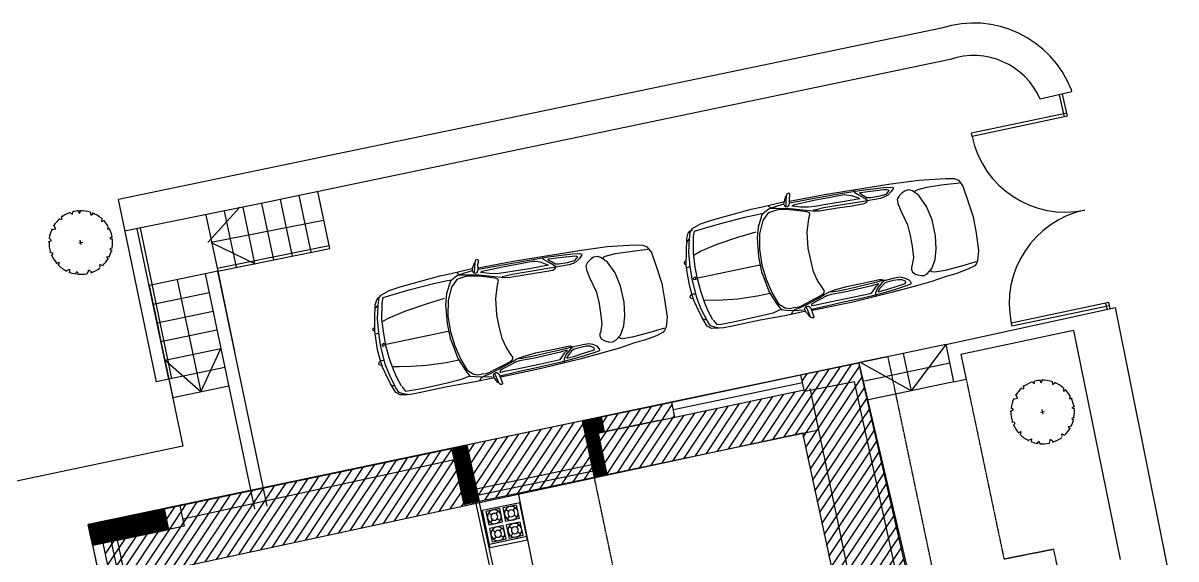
# Model space of a CAD drawing. Header units: inches. Extents: x 18308143 to 18311226, y 67592878 to 67595053.
# Drawn here: x 18309284 to 18311097, y 67594211 to 67595053 of the extents above; entities that cross this region are included whole.
import ezdxf

# ---------------------------------------------------------------- set-up
doc = ezdxf.new("R2010")
doc.units = ezdxf.units.IN
doc.header["$MEASUREMENT"] = 0
doc.linetypes.add('HIDDEN2', pattern=[0.1875, 0.125, -0.0625])
for name, color, linetype in [('A-Anno-Symbol 100', 2, 'Continuous'), ('A-Concrete', 4, 'Continuous'), ('A-Door', 9, 'Continuous'), ('A-Flor-Strs', 8, 'Continuous'), ('A-Hatch Conc.', 141, 'Continuous'), ('A-Ovhd', 9, 'HIDDEN2'), ('A-pfix', 12, 'Continuous'), ('A-View 4', 8, 'Continuous'), ('A-View 5', 12, 'Continuous'), ('A-Wall', 3, 'Continuous'), ('A-Window', 12, 'Continuous')]:
    doc.layers.add(name, color=color, linetype=linetype)
pattern_1 = [(56.419963, (18309002.72442, 67594278.16566), (-0.10413925, 0.069137664), [])]
pattern_2 = [(56.42, (18309002.724, 67594278.166), (-10.413925, 6.91377), [])]

# ---------------------------------------------------------------- blocks, each defined once
blk = doc.blocks.new('CHDE03PL')
at = {"color": 0, "linetype": 'ByBlock'}
for points in [[(-1.759, 0.978), (-1.743, 0.967), (-1.728, 0.935), (-1.709, 0.896), (-1.696, 0.867), (-1.699, 0.84), (-1.708, 0.822), (-1.725, 0.811), (-1.744, 0.807), (-1.758, 0.809), (-1.773, 0.824), (-1.786, 0.84), (-1.793, 0.859), (-1.795, 0.878), (-1.803, 0.931), (-1.812, 0.993), (-1.809, 1.003), (-1.803, 1.007), (-1.791, 1.006), (-1.779, 1.004), (-1.766, 0.993), (-1.762, 0.983), (-1.754, 0.958), (-1.739, 0.886), (-1.729, 0.835), (-1.728, 0.812)], [(-1.811, -0.863), (-2.371, -0.853), (-3.423, -0.802), (-3.866, -0.771), (-4.284, -0.71), (-4.418, -0.679), (-4.476, -0.639), (-4.526, -0.537), (-4.56, -0.261), (-4.585, -0.027), (-4.577, 0.229), (-4.56, 0.504), (-4.51, 0.657), (-4.476, 0.708), (-4.451, 0.729), (-4.334, 0.759), (-4.134, 0.79), (-3.975, 0.8), (-3.724, 0.831), (-3.432, 0.851), (-3.081, 0.871), (-2.479, 0.892), (-1.936, 0.892), (-1.802, 0.892)], [(-1.801, 0.869), (-2.061, 0.864), (-2.336, 0.86), (-2.575, 0.86), (-2.786, 0.856), (-2.932, 0.847), (-3.147, 0.834), (-3.322, 0.816), (-3.414, 0.803), (-3.418, 0.795), (-3.414, 0.769), (-3.39, 0.729), (-3.325, 0.69), (-3.265, 0.664), (-3.172, 0.66), (-3.029, 0.664), (-2.99, 0.66), (-2.825, 0.668), (-2.583, 0.673), (-2.429, 0.677), (-2.268, 0.677), (-2.193, 0.673), (-2.143, 0.668)], [(-2.882, 0.816), (-3.015, 0.808), (-3.157, 0.795), (-3.257, 0.782), (-3.322, 0.777), (-3.336, 0.764), (-3.336, 0.742), (-3.282, 0.707), (-3.225, 0.694), (-3.154, 0.694), (-3.047, 0.699), (-3.011, 0.703), (-2.972, 0.729), (-2.911, 0.777), (-2.875, 0.816)], [(-1.476, 0.873), (-1.501, 0.843), (-1.54, 0.821), (-1.636, 0.808), (-1.786, 0.769), (-1.943, 0.721), (-2.047, 0.686), (-2.111, 0.664), (-2.215, 0.646), (-2.418, 0.633), (-2.768, 0.633), (-2.943, 0.633), (-2.979, 0.638), (-2.993, 0.651), (-3, 0.673), (-2.965, 0.69), (-2.879, 0.76), (-2.836, 0.821), (-2.829, 0.851), (-2.832, 0.869)], [(-2.775, 0.816), (-2.811, 0.782), (-2.865, 0.729), (-2.918, 0.699), (-2.89, 0.694), (-2.804, 0.703), (-2.572, 0.707), (-2.415, 0.712), (-2.265, 0.707), (-2.147, 0.703), (-2.079, 0.712), (-1.972, 0.742), (-1.822, 0.786), (-1.808, 0.812), (-1.822, 0.816), (-1.883, 0.816), (-2.083, 0.816), (-2.44, 0.816), (-2.679, 0.816), (-2.775, 0.816)], [(-1.574, 0.792), (-1.643, 0.785), (-1.75, 0.754), (-1.864, 0.723), (-1.996, 0.685), (-2.04, 0.662), (-2.059, 0.631), (-2.034, 0.577), (-1.983, 0.447), (-1.952, 0.301), (-1.945, 0.085), (-1.945, -0.076), (-1.983, -0.33), (-2.053, -0.537), (-2.078, -0.591), (-2.078, -0.622), (-2.04, -0.645), (-1.838, -0.714), (-1.7, -0.752), (-1.599, -0.768), (-1.499, -0.76), (-1.442, -0.752), (-1.335, -0.652), (-1.241, -0.46), (-1.19, -0.222), (-1.177, 0.032), (-1.196, 0.262), (-1.247, 0.493), (-1.31, 0.677), (-1.398, 0.762), (-1.461, 0.785), (-1.53, 0.785), (-1.562, 0.785)], [(-1.706, -0.837), (-1.568, -0.822), (-1.48, -0.814), (-1.423, -0.791), (-1.341, -0.745), (-1.241, -0.568), (-1.19, -0.399), (-1.152, -0.107), (-1.152, 0.132), (-1.177, 0.285), (-1.203, 0.47), (-1.285, 0.685), (-1.329, 0.777), (-1.41, 0.8), (-1.53, 0.831), (-1.675, 0.854)], [(-1.685, 0.882), (-1.368, 0.882), (-0.975, 0.871), (-0.499, 0.871), (-0.39, 0.871), (-0.307, 0.861), (-0.198, 0.841), (-0.14, 0.79), (-0.085, 0.638), (-0.041, 0.463), (-0.014, 0.356), (-0.003, 0.208), (0.003, 0.074), (-0.003, -0.074), (-0.014, -0.215), (-0.058, -0.416), (-0.107, -0.624), (-0.146, -0.698), (-0.184, -0.731)], [(-0.25, 0.718), (-0.294, 0.799), (-0.36, 0.805), (-0.58, 0.812), (-0.959, 0.805), (-1.195, 0.799), (-1.332, 0.772)], [(-0.31, 0.859), (-0.25, 0.832), (-0.19, 0.799), (-0.157, 0.718), (-0.101, 0.51), (-0.069, 0.322), (-0.058, 0.013), (-0.069, -0.181), (-0.096, -0.403), (-0.146, -0.604), (-0.19, -0.725), (-0.223, -0.745)], [(-3.755, 0.66), (-3.771, 0.679), (-3.814, 0.693), (-3.986, 0.699), (-4.25, 0.686), (-4.487, 0.666)], [(-3.474, 0.535), (-3.464, 0.581), (-3.474, 0.627), (-3.523, 0.673), (-3.598, 0.706), (-3.641, 0.712), (-3.695, 0.699), (-3.781, 0.633), (-3.862, 0.502), (-3.911, 0.344), (-3.943, 0.14), (-3.943, -0.117), (-3.9, -0.341), (-3.819, -0.532), (-3.733, -0.624), (-3.684, -0.65), (-3.62, -0.65), (-3.571, -0.63), (-3.512, -0.591), (-3.474, -0.545), (-3.469, -0.479), (-3.49, -0.354), (-3.55, -0.117), (-3.555, 0.054), (-3.55, 0.225), (-3.534, 0.403), (-3.48, 0.535)], [(-0.245, 0.711), (-0.201, 0.564), (-0.173, 0.416), (-0.151, 0.235), (-0.14, 0.034), (-0.146, -0.154), (-0.162, -0.376), (-0.217, -0.63), (-0.25, -0.711), (-0.415, -0.725), (-0.695, -0.745), (-1.069, -0.765), (-1.294, -0.765), (-1.36, -0.765)], [(-0.101, 0.664), (-0.14, 0.685)], [(-0.169, 0.378), (-0.282, 0.404), (-0.459, 0.436), (-0.7, 0.469), (-1.01, 0.489), (-1.214, 0.489)], [(-0.019, 0.249), (-0.063, 0.255)], [(0.008, 0.266), (0.024, 0.272), (0.035, 0.292), (0.024, 0.306), (0.008, 0.319)], [(-0.148, 0.018), (-1.144, 0.018)], [(-0.079, 0.032), (-0.107, 0.032), (-0.118, 0.032), (-0.118, 0.012), (-0.112, -0.001), (-0.096, -0.001), (-0.079, 0.012), (-0.079, 0.025)], [(-0.025, -0.174), (-0.058, -0.181)], [(-0.168, -0.349), (-0.277, -0.382), (-0.558, -0.436), (-0.898, -0.476), (-1.195, -0.503)], [(-0.019, -0.275), (0.003, -0.268), (0.014, -0.255), (0.014, -0.241), (0.003, -0.235), (-0.014, -0.228)], [(-3.771, -0.604), (-3.781, -0.624), (-3.825, -0.63), (-3.97, -0.637), (-4.196, -0.624), (-4.482, -0.597)], [(-1.81, -0.839), (-2.2, -0.83), (-2.619, -0.816), (-2.921, -0.803), (-3.302, -0.77), (-3.419, -0.752), (-3.45, -0.738), (-3.442, -0.719), (-3.397, -0.678), (-3.34, -0.637), (-3.287, -0.623), (-3.219, -0.613), (-2.913, -0.623), (-2.505, -0.641), (-2.283, -0.65), (-2.196, -0.646), (-2.15, -0.646)], [(-1.463, -0.867), (-1.497, -0.816), (-1.587, -0.798), (-1.795, -0.752), (-2.037, -0.673), (-2.135, -0.641), (-2.237, -0.618), (-2.528, -0.604), (-2.758, -0.59), (-2.951, -0.586), (-3, -0.604), (-3.008, -0.627), (-2.977, -0.66), (-2.894, -0.733), (-2.841, -0.779), (-2.838, -0.803), (-2.834, -0.821)], [(-0.101, -0.57), (-0.14, -0.604)], [(-1.774, -0.957), (-1.761, -0.947), (-1.724, -0.878), (-1.711, -0.849), (-1.712, -0.83), (-1.717, -0.808), (-1.727, -0.798), (-1.747, -0.791), (-1.766, -0.788), (-1.779, -0.794), (-1.789, -0.808), (-1.801, -0.83), (-1.808, -0.86), (-1.811, -0.886), (-1.817, -0.914), (-1.831, -0.949), (-1.836, -0.973), (-1.831, -0.983), (-1.824, -0.988), (-1.813, -0.988), (-1.795, -0.986), (-1.788, -0.98), (-1.773, -0.952), (-1.753, -0.88), (-1.734, -0.796)], [(-0.207, -0.751), (-0.365, -0.802), (-0.549, -0.823), (-1.192, -0.863), (-1.376, -0.863), (-1.71, -0.874)]]:
    blk.add_lwpolyline(points, dxfattribs=at)
for points in [[(-3.011, -0.668), (-2.955, -0.716), (-2.919, -0.754), (-2.915, -0.766), (-2.929, -0.77), (-3.086, -0.758), (-3.296, -0.738), (-3.351, -0.728), (-3.368, -0.718), (-3.371, -0.706), (-3.353, -0.69), (-3.312, -0.658), (-3.255, -0.652), (-3.195, -0.65), (-3.065, -0.656), (-3.027, -0.662)], [(-2.9, -0.674), (-2.59, -0.684), (-2.358, -0.694), (-2.185, -0.702), (-2.079, -0.709), (-1.961, -0.737), (-1.835, -0.779), (-1.843, -0.789), (-1.861, -0.796), (-2.188, -0.8), (-2.504, -0.793), (-2.671, -0.789), (-2.708, -0.779), (-2.782, -0.751), (-2.88, -0.691)]]:
    blk.add_lwpolyline(points, close=True, dxfattribs=at)
blk = doc.blocks.new('Arpls036')
at = {"color": 0, "linetype": 'ByBlock'}
for p, q in [((-0.231, 0.397), (-0.28, 0.422)), ((-0.243, 0.444), (-0.231, 0.397)), ((-0.118, 0.494), (-0.078, 0.459)), ((-0.078, 0.459), (-0.051, 0.506)), ((0.116, 0.497), (0.126, 0.442)), ((0.126, 0.442), (0.169, 0.474)), ((0.293, 0.414), (0.293, 0.342)), ((-0.468, 0.185), (-0.435, 0.152)), ((-0.375, 0.26), (-0.427, 0.272)), ((-0.39, 0.319), (-0.375, 0.26)), ((0.293, 0.342), (0.356, 0.359)), ((0.435, 0.26), (0.416, 0.217)), ((0.416, 0.217), (0.47, 0.207)), ((-0.435, 0.152), (-0.487, 0.142)), ((-0.033, 0), (0.039, 0)), ((0, 0.03), (0, -0.032)), ((0.5, 0.075), (0.465, 0.035)), ((0.465, 0.035), (0.505, 0.023)), ((-0.445, -0.035), (-0.502, -0.075)), ((-0.5, -0.005), (-0.445, -0.035)), ((0.503, -0.057), (0.453, -0.072)), ((0.453, -0.072), (0.5, -0.104)), ((-0.442, -0.219), (-0.4, -0.224)), ((-0.4, -0.224), (-0.425, -0.259)), ((-0.31, -0.346), (-0.345, -0.369)), ((-0.31, -0.394), (-0.31, -0.346)), ((0.44, -0.244), (0.391, -0.242)), ((0.391, -0.242), (0.411, -0.291)), ((-0.193, -0.429), (-0.228, -0.454)), ((-0.186, -0.466), (-0.193, -0.429)), ((-0.031, -0.461), (-0.048, -0.491)), ((-0.016, -0.508), (-0.031, -0.461)), ((0.151, -0.474), (0.116, -0.456)), ((0.116, -0.456), (0.116, -0.496)), ((0.306, -0.401), (0.256, -0.386)), ((0.256, -0.386), (0.268, -0.436))]:
    blk.add_line(p, q, dxfattribs=at)
for start, end in [(122.0792, 142.2114), (102.4305, 119.3539), (76.0941, 96.6598), (52.951, 71.3294), (29.4496, 46.7063), (146.2783, 159.7706), (7.4477, 25.7634), (162.8437, 180.2586), (352.5819, 2.0403), (186.2638, 205.3216), (329.6062, 350.2629), (212.0122, 227.5409), (307.8333, 326.2915), (230.9441, 244.8696), (248.2959, 265.0086), (267.3187, 284.2737), (288.2629, 301.0766)]:
    blk.add_arc((0, 0), 0.5, start, end, dxfattribs=at)
blk = doc.blocks.new('Muko01pl')
at = {"color": 0, "linetype": 'ByBlock'}
for p, q in [((0.3, 0), (-0.3, 0)), ((-0.3, 0), (-0.3, -0.6)), ((0.3, 0), (0.3, -0.6)), ((0.3, -0.055), (-0.3, -0.055)), ((-0.027, -0.082), (-0.245, -0.082)), ((-0.245, -0.082), (-0.245, -0.3)), ((-0.214, -0.114), (-0.175, -0.152)), ((-0.059, -0.114), (-0.098, -0.152)), ((-0.027, -0.082), (-0.027, -0.3)), ((0.027, -0.082), (0.027, -0.3)), ((0.245, -0.082), (0.027, -0.082)), ((0.059, -0.114), (0.098, -0.152)), ((0.214, -0.114), (0.175, -0.152)), ((0.245, -0.082), (0.245, -0.3)), ((-0.027, -0.3), (-0.245, -0.3)), ((-0.245, -0.355), (-0.245, -0.573)), ((-0.027, -0.355), (-0.245, -0.355)), ((-0.175, -0.229), (-0.214, -0.268)), ((-0.098, -0.229), (-0.059, -0.268)), ((-0.027, -0.355), (-0.027, -0.573)), ((0.245, -0.3), (0.027, -0.3)), ((0.027, -0.355), (0.027, -0.573)), ((0.245, -0.355), (0.027, -0.355)), ((0.098, -0.229), (0.059, -0.268)), ((0.175, -0.229), (0.214, -0.268)), ((0.245, -0.355), (0.245, -0.573)), ((-0.214, -0.386), (-0.175, -0.425)), ((-0.175, -0.502), (-0.214, -0.541)), ((-0.059, -0.386), (-0.098, -0.425)), ((-0.098, -0.502), (-0.059, -0.541)), ((0.059, -0.386), (0.098, -0.425)), ((0.098, -0.502), (0.059, -0.541)), ((0.214, -0.386), (0.175, -0.425)), ((0.175, -0.502), (0.214, -0.541)), ((0.3, -0.6), (-0.3, -0.6)), ((-0.027, -0.573), (-0.245, -0.573)), ((0.245, -0.573), (0.027, -0.573))]:
    blk.add_line(p, q, dxfattribs=at)
for centre, radius in [((-0.136, -0.191), 0.109), ((-0.136, -0.191), 0.0545), ((0.136, -0.191), 0.109), ((0.136, -0.191), 0.0545), ((-0.136, -0.464), 0.109), ((0.136, -0.464), 0.109), ((-0.136, -0.464), 0.0545), ((0.136, -0.464), 0.0545)]:
    blk.add_circle(centre, radius, dxfattribs=at)

msp = doc.modelspace()

# ---------------------------------------------------------------- hatches: boundary and pattern name
at = {"layer": 'A-Hatch Conc.'}
h = msp.add_hatch(dxfattribs=at)
h.set_pattern_fill('ANSI31', color=256, scale=100)
h.set_pattern_definition(pattern_2)
h.paths.add_polyline_path([(18310564.8, 67594152.1), (18310569.7, 67594129.3), (18310619.4, 67594141.1), (18310621.3, 67594131.7), (18310638, 67594135.2), (18310636, 67594145.1), (18310681.5, 67594156), (18310598.1, 67594519.3), (18310507.1, 67594500.2), (18310512.8, 67594474.2), (18310591.3, 67594489.4), (18310660.3, 67594172.9)])
h = msp.add_hatch(dxfattribs=at)
h.set_pattern_fill('ANSI31', color=256, scale=100)
h.set_pattern_definition(pattern_2)
h.paths.add_polyline_path([(18309962.2, 67594366.7), (18309534.9, 67594273.5), (18309537.2, 67594262.7), (18309512.8, 67594257.5), (18309432.4, 67594240.6), (18309445.2, 67594179.6), (18309996.3, 67594298.4), (18309995.9, 67594300.5), (18309977.3, 67594296.6)])
h.paths.add_polyline_path([(18309432.4, 67594240.6), (18309432.4, 67594240.6), (18309422.6, 67594238.6), (18309435.4, 67594177.5), (18309445.2, 67594179.6)])
h.paths.add_polyline_path([(18309422.6, 67594238.6), (18309409.9, 67594235.9), (18309422.7, 67594174.8), (18309435.4, 67594177.5)])
h.paths.add_polyline_path([(18310163.6, 67594428), (18309981.8, 67594389.8), (18309996.6, 67594321.1), (18310178.1, 67594359.3)])
h.paths.add_polyline_path([(18310178.1, 67594359.3), (18309996.6, 67594321.1), (18309998.7, 67594311.3), (18310180.1, 67594349.5)])
h.paths.add_polyline_path([(18310180.1, 67594349.5), (18309998.7, 67594311.3), (18310000.8, 67594301.6), (18310182.2, 67594339.7)])
h.paths.add_polyline_path([(18310522.4, 67594476.1), (18310512.8, 67594474.2), (18310512.2, 67594476.7), (18310308.9, 67594434), (18310308.9, 67594434), (18310197.9, 67594410.7), (18310188.1, 67594408.6), (18310201.7, 67594343.8), (18310393.4, 67594384.1), (18310509.4, 67594409.1), (18310509.5, 67594408.5), (18310535.3, 67594413.9)])
h.paths.add_polyline_path([(18310535.3, 67594413.9), (18310509.5, 67594408.5), (18310564.8, 67594152.1), (18310588.5, 67594157.2)])
h.paths.add_polyline_path([(18310591.3, 67594489.4), (18310522.4, 67594476.1), (18310588.5, 67594157.2), (18310660.3, 67594172.9)])
h.paths.add_polyline_path([(18310619.4, 67594141.1), (18310569.7, 67594129.3), (18310572.3, 67594117), (18310622.2, 67594127.5), (18310621.3, 67594131.7)])
h.paths.add_polyline_path([(18310681.5, 67594156), (18310636, 67594145.1), (18310638, 67594135.2), (18310638.9, 67594131), (18310622.2, 67594127.5), (18310623, 67594123.6), (18310573.2, 67594113.1), (18310586.1, 67594053.3, 0.166656), (18310639.2, 67594046.8, 0.165937), (18310593.4, 67594019.6), (18310606.3, 67593959.6), (18310655.3, 67593970), (18310656.2, 67593966), (18310672.8, 67593969.5), (18310673.7, 67593965.3), (18310673.7, 67593965.3), (18310675.7, 67593955.2), (18310725.2, 67593965.9), (18310713.1, 67594018.4), (18310658.5, 67594050.7), (18310694.3, 67594100.5)])
h.paths.add_polyline_path([(18310657, 67593961.8), (18310656.2, 67593966), (18310607.1, 67593955.7), (18310610.7, 67593939), (18310659.6, 67593949.3), (18310658.1, 67593956.7)])
h.paths.add_polyline_path([(18310709.5, 67593937.9), (18310615.2, 67593918.1), (18310670, 67593664.3), (18310764.6, 67593684.9), (18310743.1, 67593783.4), (18310730.3, 67593842.3)])
h = msp.add_hatch(dxfattribs=at)
h.set_pattern_fill('ANSI31', color=256, scale=100)
h.set_pattern_definition(pattern_2)
h.paths.add_polyline_path([(18310725.2, 67593965.9), (18310675.7, 67593955.2), (18310673.7, 67593965.3), (18310657, 67593961.8), (18310658.1, 67593956.7), (18310659.6, 67593949.3), (18310610.7, 67593939), (18310615.2, 67593918.1), (18310709.5, 67593937.9), (18310730.3, 67593842.3), (18310752.5, 67593846.9)])
h.paths.add_polyline_path([(18310304.1, 67594457.5), (18310279.6, 67594452.4), (18310193, 67594434.2), (18310197.9, 67594410.7), (18310284.4, 67594428.9), (18310308.9, 67594434)])
h.paths.add_polyline_path([(18310765.9, 67593788.4), (18310743.1, 67593783.4), (18310764.6, 67593684.9), (18310670, 67593664.3), (18310674.6, 67593643), (18310793.2, 67593669.5)])
h.paths.add_polyline_path([(18309958.3, 67594384.8), (18309530.4, 67594294.9), (18309534.9, 67594273.5), (18309962.2, 67594366.7)])
h.paths.add_polyline_path([(18309530.4, 67594294.9), (18309506, 67594289.8), (18309512.8, 67594257.5), (18309537.2, 67594262.7)])
h = msp.add_hatch(dxfattribs=at)
h.set_pattern_fill('ANSI31', color=256)
h.set_pattern_definition(pattern_1)
h.paths.add_polyline_path([(18310188.1, 67594408.6), (18310197.9, 67594410.7), (18310193, 67594434.2), (18310163.6, 67594428), (18310182.2, 67594339.7), (18310201.7, 67594343.8)])
h = msp.add_hatch(dxfattribs=at)
h.set_pattern_fill('ANSI31', color=256)
h.set_pattern_definition(pattern_1)
h.paths.add_polyline_path([(18309981.8, 67594389.7), (18309958.3, 67594384.8), (18309977.3, 67594296.6), (18310000.8, 67594301.6), (18309996.5, 67594321.1), (18309996.6, 67594321.1)])
h = msp.add_hatch(dxfattribs=at)
h.set_pattern_fill('ANSI31', color=256)
h.set_pattern_definition(pattern_1)
h.paths.add_polyline_path([(18309506, 67594289.8), (18309425.8, 67594273.3), (18309432.4, 67594240.7), (18309432.4, 67594240.6), (18309512.8, 67594257.5)])
h = msp.add_hatch(dxfattribs=at)
h.set_pattern_fill('ANSI31', color=256)
h.set_pattern_definition(pattern_1)
h.paths.add_polyline_path([(18309425.8, 67594273.3), (18309386.3, 67594265.1), (18309393.2, 67594232.4), (18309432.4, 67594240.6)])

# ---------------------------------------------------------------- linework, layer by layer
at = {"layer": 'A-Concrete'}
for p, q in [((18309589.8, 67594663.4), (18309616.3, 67594536.9)), ((18310936, 67594569.9), (18310758.8, 67594532.6)), ((18310936, 67594569.9), (18311009.4, 67594210.2)), ((18310735.1, 67594548.1), (18310747.1, 67594489.3)), ((18310758.8, 67594532.6), (18310767, 67594493.5)), ((18309506, 67594289.8), (18309530.4, 67594294.9)), ((18309510.7, 67594267.3), (18309506, 67594289.8)), ((18309512.8, 67594257.5), (18309506, 67594289.8)), ((18309530.4, 67594294.9), (18309537.2, 67594262.7)), ((18309386.3, 67594265.1), (18309425.8, 67594273.3)), ((18309391, 67594242.6), (18309386.3, 67594265.1)), ((18309393.2, 67594232.4), (18309386.3, 67594265.1)), ((18309425.8, 67594273.3), (18309432.4, 67594240.6)), ((18309537.2, 67594262.7), (18309512.8, 67594257.5)), ((18309432.4, 67594240.6), (18309393.2, 67594232.4))]:
    msp.add_line(p, q, dxfattribs=at)
at = {"layer": 'A-Concrete', "flags": 128}
for points in [[(18310933.1, 67594945), (18310932.4, 67594948.5, 0.396246), (18310728.3, 67595045.4), (18309433.8, 67594776.1)], [(18310883.4, 67594933.5, 0.392449), (18310741.6, 67594996.1), (18309678.2, 67594773.9)]]:
    msp.add_lwpolyline(points, format="xyb", dxfattribs=at)
at = {"layer": 'A-Concrete'}
for points in [[(18310933.1, 67594945), (18310883.4, 67594933.5)], [(18309513, 67594493.4), (18309493.4, 67594489.3), (18309433.8, 67594776.1)], [(18309678.7, 67594774), (18309443.2, 67594726)], [(18309513, 67594493.4), (18309463.3, 67594730.1)], [(18309589.8, 67594663.4), (18309570.2, 67594659.2), (18309647.9, 67594289.9)], [(18309667.4, 67594294), (18309589.8, 67594663.4)], [(18310735.1, 67594548.1), (18311001.6, 67594606.1)], [(18310747.5, 67594489.4), (18310767, 67594493.5)], [(18310163.6, 67594428), (18310193, 67594434.2), (18310197.9, 67594410.7), (18310188.1, 67594408.6), (18310201.7, 67594343.8), (18310182.2, 67594339.7), (18310163.6, 67594428)], [(18309981.8, 67594389.7), (18309958.3, 67594384.8)], [(18309981.8, 67594389.7), (18310000.8, 67594301.6)], [(18309977.3, 67594296.6), (18309958.3, 67594384.8)], [(18310178.1, 67594359.3), (18310183, 67594335.8)], [(18310000.8, 67594301.6), (18309996.5, 67594321.1)], [(18310000.8, 67594301.6), (18309977.3, 67594296.6)]]:
    msp.add_lwpolyline(points, dxfattribs=at)
at = {"layer": 'A-Concrete', "flags": 128}
for points in [[(18311096.9, 67594134.4), (18311001.6, 67594606.1)], [(18311079.1, 67594222.6), (18311077.1, 67594232.4)]]:
    msp.add_lwpolyline(points, dxfattribs=at)
at = {"layer": 'A-Door'}
for points in [[(18310925.2, 67594911.7), (18310775.2, 67594880.2)], [(18310926.3, 67594906.8), (18310776.2, 67594875.3)], [(18310776.2, 67594875.3), (18310775.2, 67594880.2)], [(18310991.3, 67594613.9), (18310837.9, 67594581.7)], [(18310992.3, 67594609), (18310839, 67594576.8)], [(18310837.9, 67594581.7), (18310839, 67594576.8)]]:
    msp.add_lwpolyline(points, dxfattribs=at)
for centre, start, end in [((18310923, 67594906.1), 191.8669, 281.8669), ((18310984.7, 67594612.5), 101.8669, 191.8669)]:
    msp.add_arc(centre, 150, start, end, dxfattribs=at)
at = {"layer": 'A-Flor-Strs'}
for p, q in [((18309766.2, 67594699), (18309747.4, 67594788.4)), ((18309707.4, 67594687.1), (18309688.7, 67594776.1)), ((18309736.8, 67594693.1), (18309718.1, 67594782.2)), ((18309619.2, 67594669.5), (18309600.6, 67594757.6)), ((18309648.5, 67594675.6), (18309630, 67594763.7)), ((18309678, 67594681.2), (18309659.4, 67594769.9)), ((18309571.3, 67594751.4), (18309589.8, 67594663.3)), ((18309570.2, 67594659.2), (18309482.1, 67594640.7))]:
    msp.add_line(p, q, dxfattribs=at)
for points in [[(18309574.1, 67594708.5), (18309624.5, 67594764.1)], [(18309756.3, 67594742.8), (18309579.6, 67594708.6), (18309648.6, 67594675.1)], [(18309517.9, 67594494.5), (18309468.2, 67594731.1)], [(18309588.8, 67594668.3), (18309765.2, 67594703.9)], [(18309589.8, 67594663.4), (18309766.2, 67594699)], [(18309526.1, 67594650), (18309563.1, 67594473.8), (18309506.8, 67594523.3)], [(18309482.1, 67594640.7), (18309488.2, 67594611.4), (18309576.3, 67594629.9)], [(18309488.2, 67594611.4), (18309494.4, 67594582), (18309582.5, 67594600.5)], [(18309494.4, 67594582), (18309500.6, 67594552.7), (18309588.7, 67594571.2)], [(18309500.6, 67594552.7), (18309506.8, 67594523.3), (18309594.8, 67594541.8)], [(18309563.1, 67594473.8), (18309594.8, 67594541.8)], [(18310735.1, 67594548.1), (18310601, 67594519.9)], [(18310735.1, 67594548.1), (18310680.4, 67594475.3)], [(18309506.8, 67594523.3), (18309512.9, 67594493.9), (18309601, 67594512.4)], [(18310668.1, 67594534), (18310680.4, 67594475.3), (18310601, 67594519.9)], [(18310741.3, 67594518.7), (18310607.2, 67594490.6)], [(18309512.9, 67594493.9), (18309519.1, 67594464.6), (18309607.2, 67594483.1)], [(18310747.5, 67594489.4), (18310613.4, 67594461.2)]]:
    msp.add_lwpolyline(points, dxfattribs=at)
at = {"layer": 'A-Hatch Conc.'}
msp.add_lwpolyline([(18309386.3, 67594265.1), (18309406, 67594171.2), (18310509.4, 67594409.1), (18310674.6, 67593643), (18310793.2, 67593669.5), (18310598.1, 67594519.3), (18309386.3, 67594265.1)], close=True, dxfattribs=at)
at = {"layer": 'A-Ovhd'}
for points in [[(18310823.4, 67593675.8), (18310644.1, 67594529), (18310598.1, 67594519.3)], [(18310767, 67594493.5), (18310826.4, 67594211.1), (18310904.7, 67594226.6)], [(18310241.8, 67594056.1), (18310183, 67594335.8)], [(18311000, 67593774.2), (18310904.7, 67594226.6)]]:
    msp.add_lwpolyline(points, dxfattribs=at)
at = {"layer": 'A-View 4'}
for p, q in [((18309513.1, 67594493.4), (18309535.1, 67594388.3)), ((18309535.1, 67594388.3), (18309043.1, 67594284.9)), ((18310052.4, 67594041.4), (18309995.9, 67594300.5)), ((18310057.2, 67594042.5), (18310000.8, 67594301.6))]:
    msp.add_line(p, q, dxfattribs=at)
for points in [[(18310921.4, 67594905.8), (18310913.6, 67594940.6)], [(18310926.3, 67594906.8), (18310918.5, 67594941.7)], [(18310988.5, 67594603.5), (18310986.4, 67594612.9)], [(18310993.4, 67594604.5), (18310991.3, 67594613.9)], [(18310163.6, 67594428), (18309973.8, 67594388.1)]]:
    msp.add_lwpolyline(points, dxfattribs=at)
at = {"layer": 'A-View 5'}
msp.add_line((18310108.2, 67594090.3), (18310062.9, 67594314.6), dxfattribs=at)
for points in [[(18310588.5, 67594157.2), (18310521.8, 67594478.7)], [(18310201.7, 67594343.8), (18310535.4, 67594413.9)]]:
    msp.add_lwpolyline(points, dxfattribs=at)
at = {"layer": 'A-Wall'}
for p, q in [((18310512.8, 67594474.2), (18310507.1, 67594500.2)), ((18310591.3, 67594489.4), (18310512.8, 67594474.2)), ((18310660.3, 67594172.9), (18310591.3, 67594489.4)), ((18309506, 67594289.8), (18309954.4, 67594384)), ((18309530.4, 67594294.9), (18309958.3, 67594384.8)), ((18309962, 67594366.6), (18309535, 67594273.5)), ((18309425.8, 67594273.3), (18309506, 67594289.8)), ((18309393.2, 67594232.4), (18309386.3, 67594265.1)), ((18309432.4, 67594240.6), (18309512.8, 67594257.5))]:
    msp.add_line(p, q, dxfattribs=at)
at = {"layer": 'A-Wall', "flags": 128}
msp.add_lwpolyline([(18310507.1, 67594500.2), (18310598.1, 67594519.3), (18310683.4, 67594156.4), (18310636, 67594145.1)], dxfattribs=at)
at = {"layer": 'A-Wall'}
for points in [[(18310308.9, 67594434), (18310304.1, 67594457.5), (18310192.9, 67594434.3), (18310197.9, 67594410.7), (18310308.9, 67594434)], [(18310193, 67594434.2), (18310279.6, 67594452.4)], [(18310284.4, 67594428.9), (18310197.9, 67594410.7)]]:
    msp.add_lwpolyline(points, dxfattribs=at)
at = {"layer": 'A-Window'}
msp.add_line((18309487.9, 67593977.2), (18309432.2, 67594241.3), dxfattribs=at)
for points in [[(18310279.6, 67594452.4), (18310507.1, 67594500.2)], [(18310306.5, 67594445.8), (18310509.6, 67594488.4)], [(18310284.4, 67594428.9), (18310512, 67594476.7)], [(18309996.5, 67594321.1), (18310178.1, 67594359.3)], [(18309998.6, 67594311.3), (18310180.1, 67594349.5)], [(18310000.8, 67594301.6), (18310182.2, 67594339.7)], [(18309393.1, 67594232.8), (18309512.1, 67593666.2)], [(18309465.2, 67593972.5), (18309409.9, 67594235.9)], [(18309477.9, 67593975.1), (18309422.6, 67594238.6)]]:
    msp.add_lwpolyline(points, dxfattribs=at)

# ---------------------------------------------------------------- block references
at = {"layer": 'A-Anno-Symbol 100', "xscale": 99.99999999999999, "yscale": 99.99999999999999, "zscale": 99.99999999999999, "rotation": 101.8668564304527}
for p in [(18309374.5, 67594708.4), (18310887.3, 67594442)]:
    msp.add_blockref('Arpls036', p, dxfattribs=at)
at = {"layer": 'A-Door', "xscale": 100.0000000000003, "yscale": 100.0000000000003, "zscale": 100.0000000000003, "rotation": 191.8668564304527}
for p in [(18310329.9, 67594651.6), (18309840.1, 67594547.1)]:
    msp.add_blockref('CHDE03PL', p, dxfattribs=at)
at = {"layer": 'A-pfix', "xscale": -100, "yscale": 99.99999999999999, "zscale": 100, "rotation": 191.8668564304529}
msp.add_blockref('Muko01pl', (18310047.8, 67594234.6), dxfattribs=at)

doc.saveas('drawing.dxf')
